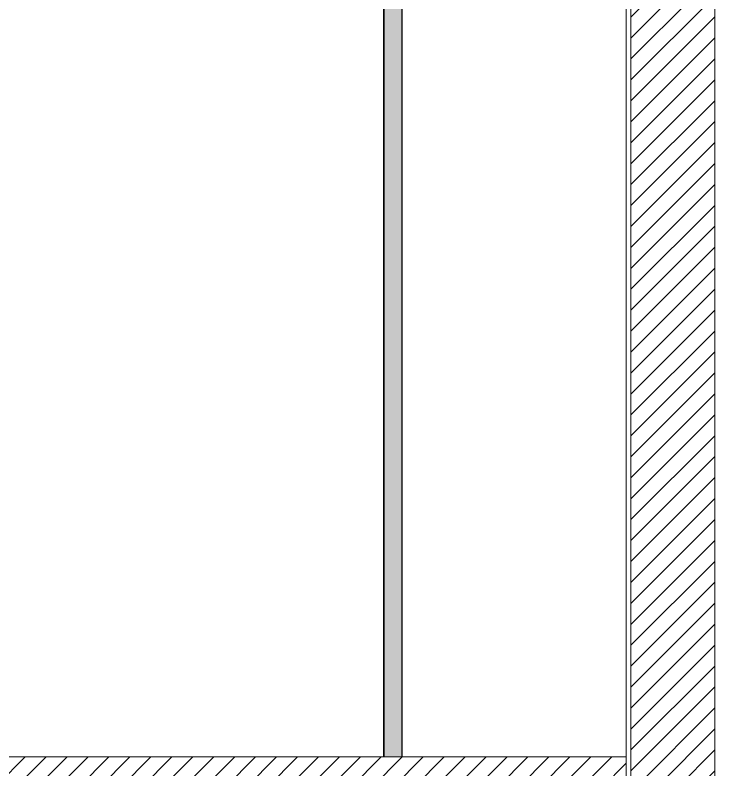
# Model space of a CAD drawing. Header units: millimetres. Extents: x 5622 to 8918, y 2044 to 6634.
# Drawn here: x 6110.4 to 6260.4, y 3753.5 to 3915.4 of the extents above; entities that cross this region are included whole.
import ezdxf

# ---------------------------------------------------------------- set-up
doc = ezdxf.new("R2010")
doc.units = ezdxf.units.MM
for name, color, linetype, lineweight in [('F_MULTI laminato CERA', 124, 'Continuous', 5), ('F_MULTI laminato OPACO', 1, 'Continuous', 5), ('F_STRIP-LED', 2, 'Continuous', 5), ('F_STRIP-LED_retino', 7, 'Continuous', 5)]:
    doc.layers.add(name, color=color, linetype=linetype, lineweight=lineweight)

msp = doc.modelspace()

# ---------------------------------------------------------------- hatches: boundary and pattern name
at = {"layer": 'F_MULTI laminato CERA', "true_color": 0x636466}
h = msp.add_hatch(dxfattribs=at)
h.set_pattern_fill('ANSI31', color=251)
h.set_pattern_definition([(45, (48469.427, -9389.2995), (-2.24506403, 2.24506403), [])])
h.paths.add_polyline_path([(5735.915, 3756.327), (5735.915, 3738.327), (6241.415, 3738.327), (6241.415, 3756.327)])
h.paths.add_polyline_path([(5685.915, 3738.327), (5685.915, 3756.327), (5678.415, 3756.327), (5678.415, 3738.327)])
at = {"layer": 'F_MULTI laminato OPACO', "true_color": 0x636466}
h = msp.add_hatch(dxfattribs=at)
h.set_pattern_fill('ANSI31', color=251)
h.set_pattern_definition([(45, (48469.427, -7407.2995), (-2.24506403, 2.24506403), [])])
h.paths.add_polyline_path([(6260.415, 3738.327), (6242.415, 3738.327), (6242.415, 4956.327), (6260.415, 4956.327)])
at = {"layer": 'F_STRIP-LED_retino', "transparency": 33554687}
h = msp.add_hatch(color=1, dxfattribs=at)
h.dxf.hatch_style = 1
h.set_gradient(color1=(192, 192, 192), color2=(255, 255, 0))
h.paths.add_polyline_path([(6193.315, 4948.827), (6193.315, 3756.327), (6189.515, 3756.327), (6189.515, 4948.827)])

# ---------------------------------------------------------------- linework, layer by layer
at = {"layer": 'F_MULTI laminato CERA'}
for points in [[(6241.415, 3663.827), (5678.415, 3663.827), (5678.415, 5738.327), (6241.415, 5738.327)], [(6193.415, 3756.327), (6189.415, 3756.327), (6189.415, 4948.827), (6193.415, 4948.827)], [(6241.415, 3756.327), (6241.415, 3738.327), (5678.415, 3738.327), (5678.415, 3756.327)]]:
    msp.add_lwpolyline(points, close=True, dxfattribs=at)
at = {"layer": 'F_MULTI laminato OPACO'}
msp.add_lwpolyline([(6260.415, 3738.327), (6242.415, 3738.327), (6242.415, 4956.327), (6260.415, 4956.327)], close=True, dxfattribs=at)
at = {"layer": 'F_STRIP-LED', "color": 5}
msp.add_lwpolyline([(6193.315, 4948.827), (6193.315, 3756.327), (6189.515, 3756.327), (6189.515, 4948.827)], close=True, dxfattribs=at)

doc.saveas('drawing.dxf')
